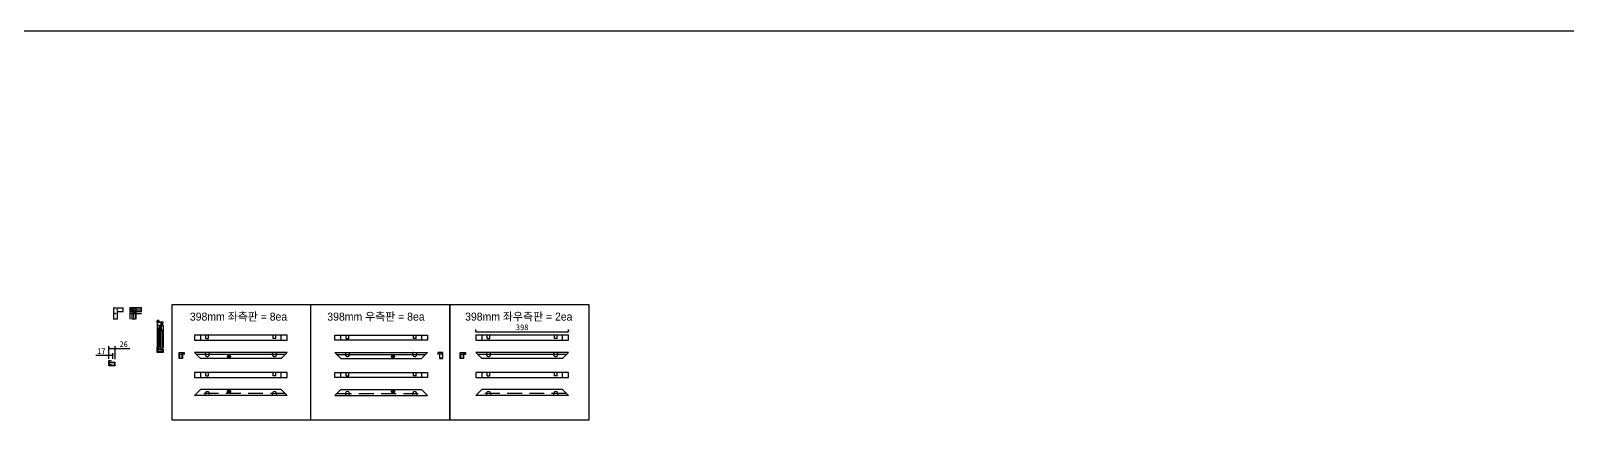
# Model space of a CAD drawing. Header units: millimetres. Extents: x -44117 to 256353, y -2095463 to 65325.
# Drawn here: x 120496 to 127083, y -399353 to -397681 of the extents above; entities that cross this region are included whole.
import ezdxf

# ---------------------------------------------------------------- set-up
doc = ezdxf.new("R2010")
doc.units = ezdxf.units.MM
doc.header["$LTSCALE"] = 10
doc.linetypes.add('HIDDEN', pattern=[9.525, 6.35, -3.175])
doc.layers.add('DEFAULT', color=7, linetype='Continuous')
doc.dimstyles.new('ISO-25', dxfattribs={"dimtxt": 2.5, "dimasz": 2.5, "dimexe": 1, "dimexo": 1, "dimtad": 1, "dimtxsty": 'Standard', "dimblk": 'ARCHTICK', "dimcen": 2.5, "dimadec": 0, "dimazin": 0, "dimtfac": 1, "dimtmove": 0, "dimatfit": 3, "dimfxl": 0, "dimarcsym": 0})

# ---------------------------------------------------------------- blocks, each defined once
blk = doc.blocks.new('_ArchTick')
at = {"color": 0, "linetype": 'ByBlock', "const_width": 0.15}
blk.add_lwpolyline([(-0.5, -0.5), (0.5, 0.5)], dxfattribs=at)
blk = doc.blocks.new('*D3632')
at = {"color": 0, "lineweight": -2}
for p, q in [((120831, -399074.8), (120775.2, -399074.8)), ((120831, -399089), (120831, -399064.8)), ((120848, -399074.8), (120831, -399074.8)), ((120848, -399089), (120848, -399064.8))]:
    blk.add_line(p, q, dxfattribs=at)
at = {"layer": 'Defpoints', "color": 0}
for p in [(120831, -399074.8), (120831, -399104), (120848, -399104)]:
    blk.add_point(p, dxfattribs=at)
at = {"color": 0, "lineweight": -2, "xscale": 10, "yscale": 10, "zscale": 10, "rotation": 180}
blk.add_blockref('_ArchTick', (120831, -399074.8), dxfattribs=at)
at = {"color": 0, "lineweight": -2, "xscale": 10, "yscale": 10, "zscale": 10}
blk.add_blockref('_ArchTick', (120848, -399074.8), dxfattribs=at)
at = {"color": 0, "insert": (120798.1, -399056.1), "char_height": 25, "attachment_point": 5}
blk.add_mtext('17', dxfattribs=at)
blk = doc.blocks.new('*D3633')
at = {"color": 0, "lineweight": -2}
for p, q in [((120831, -399082.4), (120831, -399035)), ((120831, -399045), (120857, -399045)), ((120857, -399090.6), (120857, -399035)), ((120857, -399045), (120921.2, -399045))]:
    blk.add_line(p, q, dxfattribs=at)
at = {"layer": 'Defpoints', "color": 0}
for p in [(120857, -399045), (120831, -399097.4), (120857, -399105.6)]:
    blk.add_point(p, dxfattribs=at)
at = {"color": 0, "lineweight": -2, "xscale": 10, "yscale": 10, "zscale": 10, "rotation": 180}
blk.add_blockref('_ArchTick', (120831, -399045), dxfattribs=at)
at = {"color": 0, "lineweight": -2, "xscale": 10, "yscale": 10, "zscale": 10}
blk.add_blockref('_ArchTick', (120857, -399045), dxfattribs=at)
at = {"color": 0, "insert": (120894.1, -399026.2), "char_height": 25, "attachment_point": 5}
blk.add_mtext('26', dxfattribs=at)
blk = doc.blocks.new('*D3681')
at = {"color": 0, "lineweight": -2}
for p, q in [((122403.4, -398972.2), (122403.4, -398962.4)), ((122403.4, -398972.4), (122801.4, -398972.4)), ((122801.4, -398972.2), (122801.4, -398962.4))]:
    blk.add_line(p, q, dxfattribs=at)
at = {"layer": 'Defpoints', "color": 0}
for p in [(122403.4, -398987.2), (122801.4, -398972.4), (122801.4, -398987.2)]:
    blk.add_point(p, dxfattribs=at)
at = {"color": 0, "lineweight": -2, "xscale": 10, "yscale": 10, "zscale": 10, "rotation": 180}
blk.add_blockref('_ArchTick', (122403.4, -398972.4), dxfattribs=at)
at = {"color": 0, "lineweight": -2, "xscale": 10, "yscale": 10, "zscale": 10}
blk.add_blockref('_ArchTick', (122801.4, -398972.4), dxfattribs=at)
at = {"color": 0, "insert": (122602.4, -398953.6), "char_height": 25, "attachment_point": 5}
blk.add_mtext('398', dxfattribs=at)

msp = doc.modelspace()

# ---------------------------------------------------------------- linework, layer by layer
at = {"color": 1}
for p, q in [((104015.69829, -397680.99771), (196284.84516, -397680.99771)), ((104015.69829, -397680.99771), (196284.84516, -397680.99771)), ((120850.14498, -398870.59435), (120891.94498, -398870.59435)), ((120850.14498, -398870.59435), (120850.14498, -398918.39435)), ((120865.74498, -398918.39435), (120850.14498, -398918.39435)), ((120865.74498, -398886.19435), (120865.74498, -398918.39435)), ((120865.74498, -398886.19435), (120891.94498, -398886.19435)), ((120891.94498, -398886.19435), (120891.94498, -398870.59435)), ((120920.79229, -398870.59435), (120970.79229, -398870.59435)), ((120920.79229, -398886.19435), (120970.79229, -398886.19435)), ((120928.99229, -398868.39435), (120928.99229, -398918.39435)), ((120944.59229, -398868.39435), (120944.59229, -398918.39435))]:
    msp.add_line(p, q, dxfattribs=at)
for p, q in [((121697.02432, -399352.68312), (121697.02432, -398855.81701)), ((120920.79229, -398868.39435), (120970.79229, -398868.39435)), ((120920.79229, -398868.39435), (120920.79229, -398918.39435)), ((120946.79229, -398894.39435), (120920.79229, -398868.39435)), ((120920.79229, -398878.39435), (120970.79229, -398878.39435)), ((120920.79229, -398894.39435), (120970.79229, -398894.39435)), ((120944.59229, -398918.39435), (120928.99229, -398918.39435)), ((120936.79229, -398868.39435), (120936.79229, -398918.39435)), ((120945.79229, -398868.39435), (120945.79229, -398918.39435)), ((120946.79229, -398868.39435), (120946.79229, -398918.39435)), ((120970.79229, -398886.19435), (120970.79229, -398870.59435)), ((121037.17082, -398946.00241), (121037.17082, -399040.30087)), ((121038.37082, -398943.65241), (121038.37082, -398965.71256)), ((121045.07082, -399058.25087, 0), (121045.07082, -398954.68101, 0)), ((121047.17082, -398946.00241), (121047.17082, -399040.30087)), ((121053.17082, -398946.00241), (121053.17082, -399059.50087)), ((121055.46582, -398943.35241), (121055.46582, -398971.64524)), ((121061.92082, -399058.25087, 0), (121061.92082, -398963.40152, 0)), ((121063.17082, -398945.80241), (121063.17082, -399040.10087)), ((121595.63772, -398987.21457), (121197.63772, -398987.21457)), ((121197.63772, -398987.21457), (121197.63772, -399009.11457)), ((121246.93772, -399002.21457), (121246.93772, -398987.21457)), ((121258.33772, -399002.21457), (121258.33772, -398987.21457)), ((121534.93772, -399002.21457), (121534.93772, -398987.21457)), ((121546.33772, -399002.21457), (121546.33772, -398987.21457)), ((121595.63772, -399009.11457), (121595.63772, -398987.21457)), ((121798.65369, -399009.11457), (121798.65369, -398987.21457)), ((121798.65369, -398987.21457), (122196.65369, -398987.21457)), ((121847.95369, -399002.21457), (121847.95369, -398987.21457)), ((121859.35369, -399002.21457), (121859.35369, -398987.21457)), ((122135.95369, -399002.21457), (122135.95369, -398987.21457)), ((122147.35369, -399002.21457), (122147.35369, -398987.21457)), ((122196.65369, -398987.21457), (122196.65369, -399009.11457)), ((122801.38774, -398987.21457), (122403.38774, -398987.21457)), ((122403.38774, -398987.21457), (122403.38774, -399009.11457)), ((122452.68774, -399002.21457), (122452.68774, -398987.21457)), ((122464.08774, -399002.21457), (122464.08774, -398987.21457)), ((122740.68774, -399002.21457), (122740.68774, -398987.21457)), ((122752.08774, -399002.21457), (122752.08774, -398987.21457)), ((122801.38774, -399009.11457), (122801.38774, -398987.21457)), ((121197.63772, -399009.11457), (121595.63772, -399009.11457)), ((121246.93772, -399002.21457), (121258.33772, -399002.21457)), ((121546.33772, -399002.21457), (121534.93772, -399002.21457)), ((122196.65369, -399009.11457), (121798.65369, -399009.11457)), ((121847.95369, -399002.21457), (121859.35369, -399002.21457)), ((122147.35369, -399002.21457), (122135.95369, -399002.21457)), ((122403.38774, -399009.11457), (122801.38774, -399009.11457)), ((122452.68774, -399002.21457), (122464.08774, -399002.21457)), ((122752.08774, -399002.21457), (122740.68774, -399002.21457)), ((121595.63772, -399061.59969), (121197.63772, -399061.59969)), ((121197.63772, -399061.59969), (121223.63772, -399087.59969)), ((121586.63772, -399070.59969), (121206.63772, -399070.59969)), ((121569.63772, -399087.59969), (121223.63772, -399087.59969)), ((121595.63772, -399061.59969), (121569.63772, -399087.59969)), ((121798.65369, -399061.59969), (122196.65369, -399061.59969)), ((121798.65369, -399061.59969), (121824.65369, -399087.59969)), ((121807.65369, -399070.59969), (122187.65369, -399070.59969)), ((121824.65369, -399087.59969), (122170.65369, -399087.59969)), ((122196.65369, -399061.59969), (122170.65369, -399087.59969)), ((122801.38774, -399061.59969), (122403.38774, -399061.59969)), ((122403.38774, -399061.59969), (122429.38774, -399087.59969)), ((122792.38774, -399070.59969), (122412.38774, -399070.59969)), ((122775.38774, -399087.59969), (122429.38774, -399087.59969)), ((122801.38774, -399061.59969), (122775.38774, -399087.59969)), ((121595.63772, -399147.0785), (121197.63772, -399147.0785)), ((121197.63772, -399147.0785), (121197.63772, -399168.9785)), ((121197.63772, -399168.9785), (121595.63772, -399168.9785)), ((121246.93772, -399162.0785), (121246.93772, -399147.0785)), ((121246.93772, -399162.0785), (121258.33772, -399162.0785)), ((121258.33772, -399162.0785), (121258.33772, -399147.0785)), ((121534.93772, -399162.0785), (121534.93772, -399147.0785)), ((121546.33772, -399162.0785), (121534.93772, -399162.0785)), ((121546.33772, -399162.0785), (121546.33772, -399147.0785)), ((121595.63772, -399168.9785), (121595.63772, -399147.0785)), ((121798.65369, -399168.9785), (121798.65369, -399147.0785)), ((121798.65369, -399147.0785), (122196.65369, -399147.0785)), ((122196.65369, -399168.9785), (121798.65369, -399168.9785)), ((121847.95369, -399162.0785), (121847.95369, -399147.0785)), ((121847.95369, -399162.0785), (121859.35369, -399162.0785)), ((121859.35369, -399162.0785), (121859.35369, -399147.0785)), ((122135.95369, -399162.0785), (122135.95369, -399147.0785)), ((122147.35369, -399162.0785), (122135.95369, -399162.0785)), ((122147.35369, -399162.0785), (122147.35369, -399147.0785)), ((122196.65369, -399147.0785), (122196.65369, -399168.9785)), ((122801.38774, -399147.0785), (122403.38774, -399147.0785)), ((122403.38774, -399147.0785), (122403.38774, -399168.9785)), ((122403.38774, -399168.9785), (122801.38774, -399168.9785)), ((122452.68774, -399162.0785), (122452.68774, -399147.0785)), ((122452.68774, -399162.0785), (122464.08774, -399162.0785)), ((122464.08774, -399162.0785), (122464.08774, -399147.0785)), ((122740.68774, -399162.0785), (122740.68774, -399147.0785)), ((122752.08774, -399162.0785), (122740.68774, -399162.0785)), ((122752.08774, -399162.0785), (122752.08774, -399147.0785)), ((122801.38774, -399168.9785), (122801.38774, -399147.0785)), ((121197.63772, -399246.32367), (121223.63772, -399220.32367)), ((121595.63772, -399246.32367), (121197.63772, -399246.32367)), ((121569.63772, -399220.32367), (121223.63772, -399220.32367)), ((121595.63772, -399246.32367), (121569.63772, -399220.32367)), ((121798.65369, -399246.32367), (121824.65369, -399220.32367)), ((121798.65369, -399246.32367), (122196.65369, -399246.32367)), ((121824.65369, -399220.32367), (122170.65369, -399220.32367)), ((122196.65369, -399246.32367), (122170.65369, -399220.32367)), ((122403.38774, -399246.32367), (122429.38774, -399220.32367)), ((122801.38774, -399246.32367), (122403.38774, -399246.32367)), ((122775.38774, -399220.32367), (122429.38774, -399220.32367)), ((122801.38774, -399246.32367), (122775.38774, -399220.32367))]:
    msp.add_line(p, q)
at = {"color": 2, "linetype": 'HIDDEN'}
for p, q in [((121223.63772, -398987.21457), (121223.63772, -399009.11457)), ((121569.63772, -399009.11457), (121569.63772, -398987.21457)), ((121824.65369, -399009.11457), (121824.65369, -398987.21457)), ((122170.65369, -398987.21457), (122170.65369, -399009.11457)), ((122429.38774, -398987.21457), (122429.38774, -399009.11457)), ((122775.38774, -399009.11457), (122775.38774, -398987.21457)), ((121223.63772, -399147.0785), (121223.63772, -399168.9785)), ((121569.63772, -399168.9785), (121569.63772, -399147.0785)), ((121824.65369, -399168.9785), (121824.65369, -399147.0785)), ((122170.65369, -399147.0785), (122170.65369, -399168.9785)), ((122429.38774, -399147.0785), (122429.38774, -399168.9785)), ((122775.38774, -399168.9785), (122775.38774, -399147.0785)), ((121586.63772, -399237.32367), (121206.63772, -399237.32367)), ((121807.65369, -399237.32367), (122187.65369, -399237.32367)), ((122792.38774, -399237.32367), (122412.38774, -399237.32367))]:
    msp.add_line(p, q, dxfattribs=at)
for points in [[(121101.43237, -398855.81701), (122292.61628, -398855.81701), (122292.61628, -399352.68312), (121101.43237, -399352.68312)], [(122292.61628, -398855.81701), (122888.20823, -398855.81701), (122888.20823, -399352.68312), (122292.61628, -399352.68312)]]:
    msp.add_lwpolyline(points, close=True)
msp.add_lwpolyline([(121061.87082, -398933.00241), (121045.57082, -398933.00241, 0.4142135624), (121045.37082, -398933.20241), (121045.37082, -398933.30241, -0.414213547), (121045.07082, -398933.60241), (121040.17082, -398933.60241, 0.4142135328), (121039.97082, -398933.80241), (121039.97082, -398934.00241, -0.6516899091), (121039.46865, -398934.22406), (121038.87298, -398933.68076, 0.6516899091), (121038.37082, -398933.90241), (121038.37082, -398941.00241, 0.4142135624), (121038.67082, -398941.30241), (121040.87082, -398941.30241, -0.4142135624), (121041.17082, -398941.60241), (121041.17082, -398941.80241, -0.4142135624), (121040.87082, -398942.10241), (121038.67082, -398942.10241, 0.4142135624), (121038.37082, -398942.40241), (121038.37082, -398944.90241, 0.6516899091), (121038.87298, -398945.12406), (121039.46865, -398944.58076, -0.3439608111), (121039.83665, -398944.55241, 0.1474768298), (121040.00248, -398944.60241), (121055.16582, -398944.60241, 0.4142135624), (121055.46582, -398944.30241), (121055.46582, -398942.40241, 0.4142135624), (121055.16582, -398942.10241), (121052.96582, -398942.10241, -0.4142135624), (121052.66582, -398941.80241), (121052.66582, -398941.60241, -0.4142135624), (121052.96582, -398941.30241), (121055.16582, -398941.30241, 0.4142135624), (121055.46582, -398941.00241), (121055.46582, -398935.50241, -0.4142135624), (121055.76582, -398935.20241), (121061.87082, -398935.20241, 0.4142135624), (121062.17082, -398934.90241), (121062.17082, -398933.30241, 0.4142135624), (121061.87082, -398933.00241)], format="xyb", close=True)
at = {"color": 7}
for points in [[(121063.17082, -399047.40087), (121063.17082, -399049.55087), (121062.87082, -399049.85087), (121063.17082, -399050.15087), (121062.87082, -399050.45087), (121063.17082, -399050.75087), (121062.87082, -399051.05087), (121063.17082, -399051.35087), (121062.87082, -399051.65087), (121063.17082, -399051.95087), (121062.87082, -399052.25087), (121063.17082, -399052.55087), (121062.87082, -399052.85087), (121063.17082, -399053.15087), (121062.87082, -399053.45087), (121063.17082, -399053.75087), (121062.87082, -399054.05087), (121063.17082, -399054.35087), (121062.87082, -399054.65087), (121063.17082, -399054.95087), (121062.87082, -399055.25087), (121063.17082, -399055.55087), (121062.87082, -399055.85087), (121063.17082, -399056.15087), (121062.87082, -399056.45087), (121063.17082, -399056.75087), (121062.87082, -399057.05087), (121063.17082, -399057.35087), (121062.87082, -399057.65087), (121063.17082, -399057.95087), (121062.87082, -399058.25087), (121063.17082, -399058.55087), (121063.17082, -399060.70087, -0.4142135624), (121062.67082, -399061.20087), (121062.67082, -399061.20087), (121037.47082, -399061.20087, -0.4142135624), (121037.17082, -399060.90087), (121037.17082, -399040.30087, -0.4142135624), (121038.17082, -399039.30087), (121044.12141, -399039.30087), (121045.96246, -399040.31521, -0.855700792), (121045.87082, -399040.90087), (121044.67082, -399040.90087, -0.4142135624), (121044.37082, -399040.60087), (121044.37082, -399040.50087, 0.4142135624), (121044.17082, -399040.30087), (121038.67082, -399040.30087, 0.4142135624), (121038.37082, -399040.60087), (121038.37082, -399047.20087, 0.4142135624), (121038.67082, -399047.50087), (121044.17082, -399047.50087, 0.4142135624), (121044.37082, -399047.30087), (121044.37082, -399047.20087, -0.4142135624), (121044.67082, -399046.90087), (121062.67082, -399046.90087, -0.4142135623), (121063.17082, -399047.40087)], [(120832.18527, -399105.93462), (120832.18527, -399116.93462, 0.6516899091), (120832.68744, -399117.15627), (120833.28311, -399116.61297, -0.3444690404), (120833.65156, -399116.58492, 0.1479411349), (120833.81784, -399116.63522), (120837.58527, -399116.63522, 0.4142135624), (120837.88527, -399116.33522), (120837.88527, -399113.63462, -0.4142135624), (120838.18527, -399113.33462), (120840.38527, -399113.33462, -0.4142135624), (120840.68527, -399113.63462), (120840.68527, -399113.83462, -0.4142135624), (120840.38527, -399114.13462), (120839.18527, -399114.13462, 0.4142135624), (120838.88527, -399114.43462), (120838.88527, -399116.33462, 0.4142135624), (120839.18527, -399116.63462), (120855.43527, -399116.63462, 0.4142135624), (120855.73527, -399116.33462), (120855.73527, -399114.43462, 0.4142135624), (120855.43527, -399114.13462), (120854.23527, -399114.13462, -0.4142135624), (120853.93527, -399113.83462), (120853.93527, -399113.63462, -0.4142135624), (120854.23527, -399113.33462), (120855.43527, -399113.33462, 0.4142135624), (120855.73527, -399113.03462), (120855.73527, -399105.33462, 0.4142135624), (120855.43527, -399105.03462), (120839.38527, -399105.03462, 0.4142135624), (120839.18527, -399105.23462), (120839.18527, -399105.33462, -0.414213547), (120838.88527, -399105.63462), (120833.98527, -399105.63462, 0.4142135328), (120833.78527, -399105.83462), (120833.78527, -399106.03462, -0.6516899091), (120833.28311, -399106.25627), (120832.68744, -399105.71297, 0.651689909), (120832.18527, -399105.93462)], [(121145.14715, -399087.59969), (121142.99715, -399087.59969), (121142.69715, -399087.29969), (121142.39715, -399087.59969), (121142.09715, -399087.29969), (121141.79715, -399087.59969), (121141.49715, -399087.29969), (121141.19715, -399087.59969), (121140.89715, -399087.29969), (121140.59715, -399087.59969), (121140.29715, -399087.29969), (121139.99715, -399087.59969), (121139.69715, -399087.29969), (121139.39715, -399087.59969), (121139.09715, -399087.29969), (121138.79715, -399087.59969), (121138.49715, -399087.29969), (121138.19715, -399087.59969), (121137.89715, -399087.29969), (121137.59715, -399087.59969), (121137.29715, -399087.29969), (121136.99715, -399087.59969), (121136.69715, -399087.29969), (121136.39715, -399087.59969), (121136.09715, -399087.29969), (121135.79715, -399087.59969), (121135.49715, -399087.29969), (121135.19715, -399087.59969), (121134.89715, -399087.29969), (121134.59715, -399087.59969), (121134.29715, -399087.29969), (121133.99715, -399087.59969), (121131.84715, -399087.59969, -0.4142135624), (121131.34715, -399087.09969), (121131.34715, -399087.09969), (121131.34715, -399061.89969, -0.4142135624), (121131.64715, -399061.59969), (121152.24715, -399061.59969, -0.4142135624), (121153.24715, -399062.59969), (121153.24715, -399068.55028), (121152.23281, -399070.39132, -0.855700792), (121151.64715, -399070.29969), (121151.64715, -399069.09969, -0.4142135624), (121151.94715, -399068.79969), (121152.04715, -399068.79969, 0.4142135624), (121152.24715, -399068.59969), (121152.24715, -399063.09969, 0.4142135624), (121151.94715, -399062.79969), (121145.34715, -399062.79969, 0.4142135624), (121145.04715, -399063.09969), (121145.04715, -399068.59969, 0.4142135624), (121145.24715, -399068.79969), (121145.34715, -399068.79969, -0.4142135624), (121145.64715, -399069.09969), (121145.64715, -399087.09969, -0.4142135623), (121145.14715, -399087.59969)], [(122249.14427, -399087.59969), (122251.29427, -399087.59969), (122251.59427, -399087.29969), (122251.89427, -399087.59969), (122252.19427, -399087.29969), (122252.49427, -399087.59969), (122252.79427, -399087.29969), (122253.09427, -399087.59969), (122253.39427, -399087.29969), (122253.69427, -399087.59969), (122253.99427, -399087.29969), (122254.29427, -399087.59969), (122254.59427, -399087.29969), (122254.89427, -399087.59969), (122255.19427, -399087.29969), (122255.49427, -399087.59969), (122255.79427, -399087.29969), (122256.09427, -399087.59969), (122256.39427, -399087.29969), (122256.69427, -399087.59969), (122256.99427, -399087.29969), (122257.29427, -399087.59969), (122257.59427, -399087.29969), (122257.89427, -399087.59969), (122258.19427, -399087.29969), (122258.49427, -399087.59969), (122258.79427, -399087.29969), (122259.09427, -399087.59969), (122259.39427, -399087.29969), (122259.69427, -399087.59969), (122259.99427, -399087.29969), (122260.29427, -399087.59969), (122262.44427, -399087.59969, 0.4142135624), (122262.94427, -399087.09969), (122262.94427, -399087.09969), (122262.94427, -399061.89969, 0.4142135624), (122262.64427, -399061.59969), (122242.04427, -399061.59969, 0.4142135624), (122241.04427, -399062.59969), (122241.04427, -399068.55028), (122242.05861, -399070.39132, 0.855700792), (122242.64427, -399070.29969), (122242.64427, -399069.09969, 0.4142135624), (122242.34427, -399068.79969), (122242.24427, -399068.79969, -0.4142135624), (122242.04427, -399068.59969), (122242.04427, -399063.09969, -0.4142135624), (122242.34427, -399062.79969), (122248.94427, -399062.79969, -0.4142135624), (122249.24427, -399063.09969), (122249.24427, -399068.59969, -0.4142135624), (122249.04427, -399068.79969), (122248.94427, -399068.79969, 0.4142135624), (122248.64427, -399069.09969), (122248.64427, -399087.09969, 0.4142135623), (122249.14427, -399087.59969)], [(122350.89716, -399087.59969), (122348.74716, -399087.59969), (122348.44716, -399087.29969), (122348.14716, -399087.59969), (122347.84716, -399087.29969), (122347.54716, -399087.59969), (122347.24716, -399087.29969), (122346.94716, -399087.59969), (122346.64716, -399087.29969), (122346.34716, -399087.59969), (122346.04716, -399087.29969), (122345.74716, -399087.59969), (122345.44716, -399087.29969), (122345.14716, -399087.59969), (122344.84716, -399087.29969), (122344.54716, -399087.59969), (122344.24716, -399087.29969), (122343.94716, -399087.59969), (122343.64716, -399087.29969), (122343.34716, -399087.59969), (122343.04716, -399087.29969), (122342.74716, -399087.59969), (122342.44716, -399087.29969), (122342.14716, -399087.59969), (122341.84716, -399087.29969), (122341.54716, -399087.59969), (122341.24716, -399087.29969), (122340.94716, -399087.59969), (122340.64716, -399087.29969), (122340.34716, -399087.59969), (122340.04716, -399087.29969), (122339.74716, -399087.59969), (122337.59716, -399087.59969, -0.4142135624), (122337.09716, -399087.09969), (122337.09716, -399087.09969), (122337.09716, -399061.89969, -0.4142135624), (122337.39716, -399061.59969), (122357.99716, -399061.59969, -0.4142135624), (122358.99716, -399062.59969), (122358.99716, -399068.55028), (122357.98282, -399070.39132, -0.855700792), (122357.39716, -399070.29969), (122357.39716, -399069.09969, -0.4142135624), (122357.69716, -399068.79969), (122357.79716, -399068.79969, 0.4142135624), (122357.99716, -399068.59969), (122357.99716, -399063.09969, 0.4142135624), (122357.69716, -399062.79969), (122351.09716, -399062.79969, 0.4142135624), (122350.79716, -399063.09969), (122350.79716, -399068.59969, 0.4142135624), (122350.99716, -399068.79969), (122351.09716, -399068.79969, -0.4142135624), (122351.39716, -399069.09969), (122351.39716, -399087.09969, -0.4142135623), (122350.89716, -399087.59969)]]:
    msp.add_lwpolyline(points, format="xyb", dxfattribs=at)
at = {"color": 7, "elevation": 0}
for points in [[(121038.37082, -399048.80087), (121038.37082, -399059.80087, 0.6516899091), (121038.87298, -399060.02252), (121039.46865, -399059.47922, -0.3444690404), (121039.83711, -399059.45117, 0.1479411349), (121040.00339, -399059.50148), (121043.77082, -399059.50148, 0.4142135624), (121044.07082, -399059.20148), (121044.07082, -399056.50087, -0.4142135624), (121044.37082, -399056.20087), (121046.57082, -399056.20087, -0.4142135624), (121046.87082, -399056.50087), (121046.87082, -399056.70087, -0.4142135624), (121046.57082, -399057.00087), (121045.37082, -399057.00087, 0.4142135624), (121045.07082, -399057.30087), (121045.07082, -399059.20087, 0.4142135624), (121045.37082, -399059.50087), (121061.62082, -399059.50087, 0.4142135624), (121061.92082, -399059.20087), (121061.92082, -399057.30087, 0.4142135624), (121061.62082, -399057.00087), (121060.42082, -399057.00087, -0.4142135624), (121060.12082, -399056.70087), (121060.12082, -399056.50087, -0.4142135624), (121060.42082, -399056.20087), (121061.62082, -399056.20087, 0.4142135624), (121061.92082, -399055.90087), (121061.92082, -399048.20087, 0.4142135624), (121061.62082, -399047.90087), (121045.57082, -399047.90087, 0.4142135624), (121045.37082, -399048.10087), (121045.37082, -399048.20087, -0.414213547), (121045.07082, -399048.50087), (121040.17082, -399048.50087, 0.4142135328), (121039.97082, -399048.70087), (121039.97082, -399048.90087, -0.6516899091), (121039.46865, -399049.12252), (121038.87298, -399048.57922, 0.651689909), (121038.37082, -399048.80087)], [(120856.98527, -399104.53462), (120856.98527, -399106.68462), (120856.68527, -399106.98462), (120856.98527, -399107.28462), (120856.68527, -399107.58462), (120856.98527, -399107.88462), (120856.68527, -399108.18462), (120856.98527, -399108.48462), (120856.68527, -399108.78462), (120856.98527, -399109.08462), (120856.68527, -399109.38462), (120856.98527, -399109.68462), (120856.68527, -399109.98462), (120856.98527, -399110.28462), (120856.68527, -399110.58462), (120856.98527, -399110.88462), (120856.68527, -399111.18462), (120856.98527, -399111.48462), (120856.68527, -399111.78462), (120856.98527, -399112.08462), (120856.68527, -399112.38462), (120856.98527, -399112.68462), (120856.68527, -399112.98462), (120856.98527, -399113.28462), (120856.68527, -399113.58462), (120856.98527, -399113.88462), (120856.68527, -399114.18462), (120856.98527, -399114.48462), (120856.68527, -399114.78462), (120856.98527, -399115.08462), (120856.68527, -399115.38462), (120856.98527, -399115.68462), (120856.98527, -399117.83462, -0.4142135624), (120856.48527, -399118.33462), (120856.48527, -399118.33462), (120831.28527, -399118.33462, -0.4142135624), (120830.98527, -399118.03462), (120830.98527, -399097.43462, -0.4142135624), (120831.98527, -399096.43462), (120837.93586, -399096.43462), (120839.77691, -399097.44896, -0.855700792), (120839.68527, -399098.03462), (120838.48527, -399098.03462, -0.4142135624), (120838.18527, -399097.73462), (120838.18527, -399097.63462, 0.4142135624), (120837.98527, -399097.43462), (120832.48527, -399097.43462, 0.4142135624), (120832.18527, -399097.73462), (120832.18527, -399104.33462, 0.4142135624), (120832.48527, -399104.63462), (120837.98527, -399104.63462, 0.4142135624), (120838.18527, -399104.43462), (120838.18527, -399104.33462, -0.4142135624), (120838.48527, -399104.03462), (120856.48527, -399104.03462, -0.4142135623), (120856.98527, -399104.53462)], [(121143.74715, -399062.79969), (121132.74715, -399062.79969, 0.6516899091), (121132.5255, -399063.30185), (121133.0688, -399063.89752, -0.3444690404), (121133.09684, -399064.26597, 0.1479411349), (121133.04654, -399064.43226), (121133.04654, -399068.19969, 0.4142135624), (121133.34654, -399068.49969), (121136.04715, -399068.49969, -0.4142135624), (121136.34715, -399068.79969), (121136.34715, -399070.99969, -0.4142135624), (121136.04715, -399071.29969), (121135.84715, -399071.29969, -0.4142135624), (121135.54715, -399070.99969), (121135.54715, -399069.79969, 0.4142135624), (121135.24715, -399069.49969), (121133.34715, -399069.49969, 0.4142135624), (121133.04715, -399069.79969), (121133.04715, -399086.04969, 0.4142135624), (121133.34715, -399086.34969), (121135.24715, -399086.34969, 0.4142135624), (121135.54715, -399086.04969), (121135.54715, -399084.84969, -0.4142135624), (121135.84715, -399084.54969), (121136.04715, -399084.54969, -0.4142135624), (121136.34715, -399084.84969), (121136.34715, -399086.04969, 0.4142135624), (121136.64715, -399086.34969), (121144.34715, -399086.34969, 0.4142135624), (121144.64715, -399086.04969), (121144.64715, -399069.99969, 0.4142135624), (121144.44715, -399069.79969), (121144.34715, -399069.79969, -0.414213547), (121144.04715, -399069.49969), (121144.04715, -399064.59969, 0.4142135328), (121143.84715, -399064.39969), (121143.64715, -399064.39969, -0.6516899091), (121143.4255, -399063.89752), (121143.9688, -399063.30185, 0.651689909), (121143.74715, -399062.79969)], [(122250.54427, -399062.79969), (122261.54427, -399062.79969, -0.6516899091), (122261.76592, -399063.30185), (122261.22262, -399063.89752, 0.3444690404), (122261.19457, -399064.26597, -0.1479411349), (122261.24487, -399064.43226), (122261.24487, -399068.19969, -0.4142135624), (122260.94487, -399068.49969), (122258.24427, -399068.49969, 0.4142135624), (122257.94427, -399068.79969), (122257.94427, -399070.99969, 0.4142135624), (122258.24427, -399071.29969), (122258.44427, -399071.29969, 0.4142135624), (122258.74427, -399070.99969), (122258.74427, -399069.79969, -0.4142135624), (122259.04427, -399069.49969), (122260.94427, -399069.49969, -0.4142135624), (122261.24427, -399069.79969), (122261.24427, -399086.04969, -0.4142135624), (122260.94427, -399086.34969), (122259.04427, -399086.34969, -0.4142135624), (122258.74427, -399086.04969), (122258.74427, -399084.84969, 0.4142135624), (122258.44427, -399084.54969), (122258.24427, -399084.54969, 0.4142135624), (122257.94427, -399084.84969), (122257.94427, -399086.04969, -0.4142135624), (122257.64427, -399086.34969), (122249.94427, -399086.34969, -0.4142135624), (122249.64427, -399086.04969), (122249.64427, -399069.99969, -0.4142135624), (122249.84427, -399069.79969), (122249.94427, -399069.79969, 0.414213547), (122250.24427, -399069.49969), (122250.24427, -399064.59969, -0.4142135328), (122250.44427, -399064.39969), (122250.64427, -399064.39969, 0.6516899091), (122250.86592, -399063.89752), (122250.32262, -399063.30185, -0.651689909), (122250.54427, -399062.79969)], [(122349.49716, -399062.79969), (122338.49716, -399062.79969, 0.6516899091), (122338.27551, -399063.30185), (122338.81881, -399063.89752, -0.3444690404), (122338.84686, -399064.26597, 0.1479411349), (122338.79656, -399064.43226), (122338.79656, -399068.19969, 0.4142135624), (122339.09656, -399068.49969), (122341.79716, -399068.49969, -0.4142135624), (122342.09716, -399068.79969), (122342.09716, -399070.99969, -0.4142135624), (122341.79716, -399071.29969), (122341.59716, -399071.29969, -0.4142135624), (122341.29716, -399070.99969), (122341.29716, -399069.79969, 0.4142135624), (122340.99716, -399069.49969), (122339.09716, -399069.49969, 0.4142135624), (122338.79716, -399069.79969), (122338.79716, -399086.04969, 0.4142135624), (122339.09716, -399086.34969), (122340.99716, -399086.34969, 0.4142135624), (122341.29716, -399086.04969), (122341.29716, -399084.84969, -0.4142135624), (122341.59716, -399084.54969), (122341.79716, -399084.54969, -0.4142135624), (122342.09716, -399084.84969), (122342.09716, -399086.04969, 0.4142135624), (122342.39716, -399086.34969), (122350.09716, -399086.34969, 0.4142135624), (122350.39716, -399086.04969), (122350.39716, -399069.99969, 0.4142135624), (122350.19716, -399069.79969), (122350.09716, -399069.79969, -0.414213547), (122349.79716, -399069.49969), (122349.79716, -399064.59969, 0.4142135328), (122349.59716, -399064.39969), (122349.39716, -399064.39969, -0.6516899091), (122349.17551, -399063.89752), (122349.71881, -399063.30185, 0.651689909), (122349.49716, -399062.79969)]]:
    msp.add_lwpolyline(points, format="xyb", dxfattribs=at)
for centre, radius in [((120857.94498, -398894.39435), 1.6), ((120866.94498, -398878.39435), 1.6), ((120936.79229, -398894.39435), 1.6), ((120945.79229, -398878.39435), 1.6), ((121345.63772, -399078.59969), 6.5), ((121345.63772, -399078.59969), 2.5), ((122048.65369, -399078.59969), 6.5), ((122048.65369, -399078.59969), 2.5), ((121345.63772, -399229.32367), 2.5), ((122048.65369, -399229.32367), 2.5)]:
    msp.add_circle(centre, radius)
at = {"color": 2, "linetype": 'HIDDEN'}
for centre in [(121345.63772, -399229.32367), (122048.65369, -399229.32367)]:
    msp.add_circle(centre, 6.5, dxfattribs=at)
for centre in [(121252.63772, -399069.19969), (121540.63772, -399069.19969), (121853.65369, -399069.19969), (122141.65369, -399069.19969), (122458.38774, -399069.19969), (122746.38774, -399069.19969)]:
    msp.add_arc(centre, 9.5, 126.869897646, 53.130102354, dxfattribs=at)
for centre in [(121252.63772, -399238.72367), (121540.63772, -399238.72367), (121853.65369, -399238.72367), (122141.65369, -399238.72367), (122458.38774, -399238.72367), (122746.38774, -399238.72367)]:
    msp.add_arc(centre, 9.5, 306.869897644, 233.130102356)
at = {"layer": 'DEFAULT', "color": 0}
msp.add_lwpolyline([(121058.17082, -398943.80241), (121058.17082, -398944.40241, -0.4142135624), (121057.97082, -398944.60241), (121056.87082, -398944.60241, -0.4142135624), (121056.67082, -398944.40241), (121056.67082, -398936.40241, -0.4142135624), (121056.87082, -398936.20241), (121057.97082, -398936.20241, -0.4142135624), (121058.17082, -398936.40241), (121058.17082, -398937.00241, 0.4142135624), (121058.37082, -398937.20241), (121059.17082, -398937.20241, 0.4142135624), (121059.37082, -398937.00241), (121059.37082, -398936.40241, -0.4142135624), (121059.57082, -398936.20241), (121060.21082, -398936.20241, -0.4142135624), (121060.41082, -398936.40241), (121060.41082, -398936.68686, 0.4322308638), (121060.62304, -398936.88649, 0.1201861936), (121062.09426, -398936.43083, -0.1357168379), (121062.19702, -398936.40241), (121062.97082, -398936.40241, 0.4142135624), (121063.17082, -398936.20241), (121063.17082, -398932.50241, 0.4142135624), (121062.67082, -398932.00241), (121044.67082, -398932.00241, 0.4142135624), (121044.37082, -398932.30241), (121044.37082, -398932.40241, -0.4142135624), (121044.17082, -398932.60241), (121038.67082, -398932.60241, -0.4142135624), (121038.37082, -398932.30241), (121038.37082, -398925.70241, -0.4142135624), (121038.67082, -398925.40241), (121044.17082, -398925.40241, -0.4142135624), (121044.37082, -398925.60241), (121044.37082, -398925.70241, 0.4142135624), (121044.67082, -398926.00241), (121045.87082, -398926.00241, 0.855700792), (121045.96246, -398925.41675), (121044.12141, -398924.40241), (121038.17082, -398924.40241, 0.4142135624), (121037.17082, -398925.40241), (121037.17082, -398946.00241, 0.4142135624), (121037.47082, -398946.30241), (121062.67082, -398946.30241, 0.4142135624), (121063.17082, -398945.80241), (121063.17082, -398944.60241), (121063.17082, -398944.60241, 0.4142135624), (121062.97082, -398944.40241), (121062.19702, -398944.40241, -0.1357168379), (121062.09426, -398944.374, 0.1201861936), (121060.62304, -398943.91834, 0.4322308638), (121060.41082, -398944.11796), (121060.41082, -398944.40241, -0.4142135624), (121060.21082, -398944.60241), (121059.57082, -398944.60241, -0.4142135624), (121059.37082, -398944.40241), (121059.37082, -398943.80241, 0.4142135624), (121059.17082, -398943.60241), (121058.37082, -398943.60241, 0.4142135624), (121058.17082, -398943.80241)], format="xyb", close=True, dxfattribs=at)

# ---------------------------------------------------------------- texts
at = {"char_height": 34.3, "attachment_point": 1}
for s, insert in [('{\\fGulim|b0|i0|c129|p50;398mm 좌측판 = 8ea}', (121177.9449, -398890.69252)), ('{\\fGulim|b0|i0|c129|p50;398mm 우측판 = 8ea}', (121767.06302, -398890.69252)), ('{\\fGulim|b0|i0|c129|p50;398mm 좌우측판 = 2ea}', (122357.79961, -398890.69252))]:
    msp.add_mtext_dynamic_manual_height_columns(s, width=3307.3198183, gutter_width=12.5, heights=[38.31917], dxfattribs=dict(at, insert=insert))

# ---------------------------------------------------------------- dimensions: what is measured, and where the dimension line sits
for base, p1, p2, picture, middle in [((122801.38774, -398972.36503), (122403.38774, -398987.21457), (122801.38774, -398987.21457), '*D3681', (122602.38774, -398953.61503)), ((120830.98527, -399074.83864), (120847.98527, -399104.03462, 0), (120830.98527, -399104.03462, 0), '*D3632', (120798.0686, -399056.08864)), ((120856.98527, -399044.98471), (120830.98527, -399097.43462, 0), (120856.98527, -399105.60962, 0), '*D3633', (120894.0686, -399026.23471))]:
    dim = msp.add_linear_dim(base=base, p1=p1, p2=p2, dimstyle='ISO-25', override={"dimscale": 10, "dimasz": 1, "dimexo": 1.5})
    dim.commit()
    dim.dimension.update_dxf_attribs({"geometry": picture, "text_midpoint": middle})

doc.saveas('drawing.dxf')
